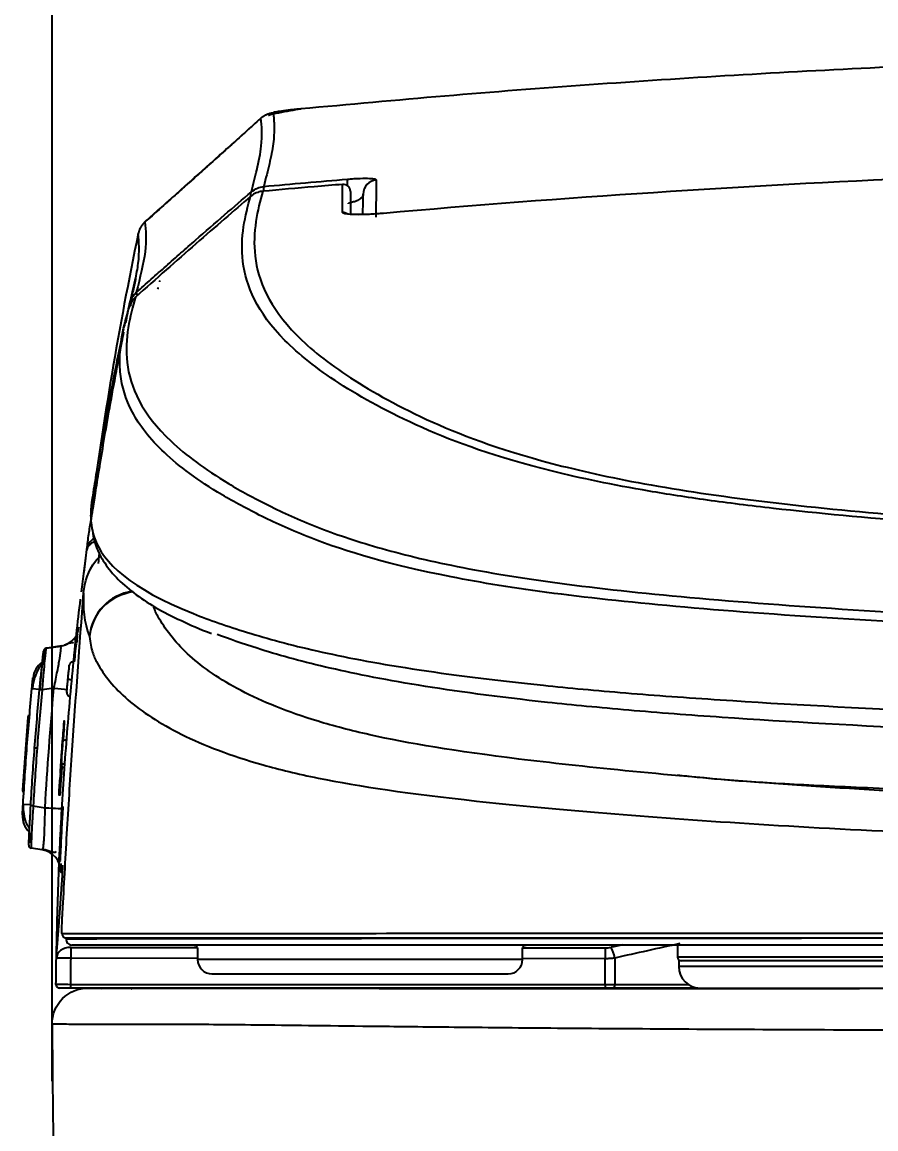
# Model space of a CAD drawing. Header units: millimetres. Extents: x -8699 to 14519, y -2727 to 7848.
# Drawn here: x 2394.3 to 2513.4, y 1164.6 to 1318.9 of the extents above; entities that cross this region are included whole.
import ezdxf

# ---------------------------------------------------------------- set-up
doc = ezdxf.new("R2010")
doc.units = ezdxf.units.MM
doc.layers.add('1', color=7, linetype='Continuous', true_color=0xffffff)
doc.layers.add('4', color=4, linetype='Continuous')
doc.dimstyles.new('ISO-25', dxfattribs={"dimtxt": 2.5, "dimasz": 2.5, "dimexe": 1.25, "dimexo": 0.625, "dimtad": 1, "dimdsep": 46, "dimtxsty": 'Standard', "dimcen": 2.5, "dimadec": 0, "dimazin": 0, "dimtfac": 1, "dimtmove": 0, "dimatfit": 3, "dimfxl": 1, "dimarcsym": 0})

# ---------------------------------------------------------------- blocks, each defined once
blk = doc.blocks.new('*D19')
at = {"color": 3, "lineweight": -2, "transparency": 16777216}
for p, q in [((2398.46, 1171.22), (2398.46, 1476.72)), ((2595.62, 1383.13), (2595.62, 1476.72)), ((2579.37, 1468.59), (2414.71, 1468.59))]:
    blk.add_line(p, q, dxfattribs=at)
at = {"color": 3, "transparency": 16777216}
for points in [[(2414.71, 1471.3), (2414.71, 1465.89), (2398.46, 1468.59)], [(2579.37, 1471.3), (2579.37, 1465.89), (2595.62, 1468.59)]]:
    blk.add_solid(points, dxfattribs=at)
at = {"layer": 'DEFPOINTS', "color": 0, "transparency": 16777216}
for p in [(2398.46, 1468.59), (2595.62, 1379.06), (2398.46, 1167.16)]:
    blk.add_point(p, dxfattribs=at)
at = {"color": 3, "transparency": 16777216, "insert": (2497.04, 1484.84), "char_height": 19.5, "attachment_point": 5}
blk.add_mtext('197', dxfattribs=at)

msp = doc.modelspace()

# ---------------------------------------------------------------- linework, layer by layer
at = {"layer": '1', "color": 7, "linetype": 'Continuous'}
for p, q in [((2397.62, 1231.59), (2399.66, 1231.9)), ((2399.81, 1231.93), (2397.77, 1231.62)), ((2397.09, 1203.47), (2395.55, 1203.7)), ((2399.61, 1202.07), (2399.61, 1202.07)), ((2485.68, 1190.2), (2485.68, 1188.5)), ((2418.75, 1189.7), (2418.75, 1188.18)), ((2464.07, 1188.18), (2464.07, 1189.7)), ((2485.88, 1188), (2485.88, 1187.18)), ((2531.68, 1188), (2485.88, 1188)), ((2420.75, 1186.18), (2462.07, 1186.18)), ((2475.62, 1184.2), (2401, 1184.2)), ((2475.08, 1184.2), (2403.01, 1184.2)), ((2446.09, 1184.1), (2444.09, 1184.1)), ((2509.09, 1184.1), (2446.09, 1184.1)), ((2488.52, 1184.2), (2475.08, 1184.2)), ((2511.09, 1184.1), (2509.09, 1184.1))]:
    msp.add_line(p, q, dxfattribs=at)
at = {"layer": '1', "color": 8, "linetype": 'Continuous'}
for p, q in [((2395.64, 1225.96), (2396.7, 1225.86)), ((2398.72, 1226.02), (2397.05, 1225.77)), ((2395.33, 1221.96), (2395.13, 1221.96)), ((2394.41, 1209.85), (2395.51, 1209.79)), ((2395.82, 1209.59), (2397.48, 1209.34)), ((2401.05, 1189.86), (2418.73, 1189.85)), ((2464.07, 1189.8), (2475.62, 1189.79)), ((2531.88, 1188.5), (2485.68, 1188.5)), ((2418.76, 1188.34), (2401.05, 1188.36)), ((2464.07, 1188.18), (2418.75, 1188.18)), ((2475.61, 1188.29), (2464.07, 1188.3)), ((2531.68, 1187.18), (2485.88, 1187.18)), ((2401, 1184.71), (2475.62, 1184.71)), ((2476.95, 1184.71), (2487.18, 1184.71))]:
    msp.add_line(p, q, dxfattribs=at)
at = {"layer": '1', "color": 7, "linetype": 'Continuous', "extrusion": (0, 0, -1)}
for centre, start, end in [((-2418.25, 1189.7), 90, 180), ((-2464.57, 1189.7), 0, 90)]:
    msp.add_arc(centre, 0.5, start, end, dxfattribs=at)
at = {"layer": '1', "color": 7, "linetype": 'Continuous'}
for centre, radius, start, end in [((2486.18, 1188.5), 0.5, 180, 270), ((2420.75, 1188.18), 2, 180, 270), ((2462.07, 1188.18), 2, 270, 0), ((2488.88, 1187.18), 3, 180, 270)]:
    msp.add_arc(centre, radius, start, end, dxfattribs=at)
for centre, major_axis, ratio, start_param, end_param in [((2439.82, 1295.03), (-0.17, 1.99), 0.077848, 0.080597, 0.970167), ((2443.84, 1294.91), (2, -0.02), 0.996638, 1.669872, 3.142708), ((2427.61, 1293.77), (1.3, -1.52), 0.471672, 3.195835, 3.81506), ((2428.18, 1294.01), (-0.18, 1.99), 0.076153, 0.080343, 0.847334), ((2439.07, 1295.29), (1, 0), 0.997777, 0, 1.661025), ((2399.22, 1234.86), (-0.52, 2.95), 0.999991, 3.1146, 4.004455), ((2399.22, 1234.86), (-0.52, 2.95), 0.999991, 4.063931, 4.426284), ((2399.37, 1234.89), (0.96, 2.84), 1, 4.478546, 4.586201), ((2399.37, 1234.89), (0.96, 2.84), 1, 3.614102, 3.63551), ((2399.37, 1234.89), (0.96, 2.84), 1, 4.25131, 4.396281), ((2397.68, 1231.2), (0.07, -0.394), 0.999991, 3.114468, 4.431644), ((2398.78, 1227.17), (0, -3), 0.999991, 3.751122, 4.615332), ((2400.24, 1215.51), (-0.499, 0.034), 0.14628, 6.279984, 7.73265), ((2400.27, 1215.07), (-0.499, 0.034), 0.23327, 6.279218, 7.601222), ((2397.32, 1208.17), (0, -3), 0.999993, 4.65667, 5.528863), ((2395.61, 1204.09), (0.034, 0.399), 0.999994, 1.608933, 3.077816), ((2396.65, 1200.5), (-0.24, -2.99), 0.999995, 1.614725, 3.074137), ((2400.37, 1191.7), (0, 0.5), 0.999682, 1.487035, 3.141593), ((2401.2, 1191), (0, -0.8), 0.999695, 4.628696, 6.283185), ((2595.62, 836.18), (443.55, 0), 0.827876, 1.83913, 1.842884), ((2399.5, 1184.7), (0, -0.5), 0.999998, 4.701327, 5.282883), ((2399.5, 1184.7), (0, -0.5), 0.999998, 5.909669, 6.283185), ((2410.5, 1189.57), (0, -8.2), 0.838671, 5.426414, 5.450663), ((2415.4, 1189.57), (0, 8.9), 0.838671, 2.218455, 2.249675)]:
    msp.add_ellipse(centre, major_axis=major_axis, ratio=ratio, start_param=start_param, end_param=end_param, dxfattribs=at)
at = {"layer": '1', "color": 8, "linetype": 'Continuous'}
for centre, major_axis, ratio, start_param, end_param in [((2439.07, 1291.35), (-1, 0), 0.996949, 4.141972, 4.802533), ((2411.53, 1279.71), (-1.33, 1.49), 0.080886, 0.046969, 0.628268), ((2411.22, 1279.17), (1.96, -0.4), 0.099202, 3.138629, 3.695385), ((2405.27, 1245.01), (-1.98, 0.27), 0.767498, 5.274484, 6.278077), ((2405.29, 1245.13), (-1.99, 0.2), 0.996329, 5.331711, 6.245419), ((2410.64, 1232.63), (-6.55, -2.47), 0.995853, 4.494634, 5.835911), ((2410.64, 1232.63), (-6.95, -0.8), 0.98098, 4.716908, 6.079061), ((2401.17, 1227.23), (0.498, -0.048), 0.028717, 3.139841, 4.710662), ((2397.11, 1225.76), (0.398, -0.037), 0.002798, 1.719175, 3.14584), ((2398.28, 1226.07), (-2.99, 0.28), 0.00299, 1.719171, 2.445621), ((2400.46, 1218.55), (0.499, -0.039), 0.445327, 1.699953, 3.14515), ((2395.88, 1209.58), (0.399, -0.023), 0.008067, 1.718984, 3.145407), ((2397.04, 1209.39), (-3, 0.17), 0.008327, 1.718969, 3.145421), ((2401.05, 1188.32), (-2, 0.04), 0.770266, 4.726331, 6.283827), ((2401.05, 1188.32), (0, -2), 0.001161, 3.833051, 4.694974), ((2475.62, 1188.25), (0, -2), 0.001161, 3.833051, 4.694974), ((2476.41, 1188.34), (0.45, -1.95), 0.262355, 1.528151, 2.419698), ((2401.05, 1188.32), (2, -0.04), 0.017392, 1.572247, 3.142002), ((2401, 1184.7), (0, 0.5), 0.001144, 1.553381, 3.141593), ((2475.62, 1184.7), (0, 0.5), 0.001144, 1.553381, 3.141593), ((2476.82, 1184.7), (0, 0.5), 0.265044, 3.141593, 4.729842)]:
    msp.add_ellipse(centre, major_axis=major_axis, ratio=ratio, start_param=start_param, end_param=end_param, dxfattribs=at)
at = {"layer": '1', "color": 7, "linetype": 'Continuous'}
for points, degree, knots in [([(2595.62, 1314.52), (2588.77, 1314.49), (2575.09, 1314.45), (2554.62, 1314.06), (2534.21, 1313.46), (2513.86, 1312.6), (2493.59, 1311.52), (2473.38, 1310.19), (2453.24, 1308.64), (2439.84, 1307.41), (2433.15, 1306.8)], 3, [0, 0, 0, 0, 0.126245, 0.252101, 0.377585, 0.502714, 0.627504, 0.751972, 0.876132, 1, 1, 1, 1]), ([(2433.19, 1306.77), (2432.66, 1306.7), (2431.59, 1306.54), (2430.01, 1306.23), (2428.96, 1306), (2428.66, 1305.9), (2428.66, 1305.9)], 3, [0, 0, 0, 0, 0.309422, 0.642013, 0.996365, 1, 1, 1, 1]), ([(2433.15, 1306.8), (2432.9, 1306.78), (2432.41, 1306.73), (2431.46, 1306.63), (2430.39, 1306.5), (2429.67, 1306.38), (2429.36, 1306.31), (2429.32, 1306.29), (2429.31, 1306.27)], 3, [0, 0, 0, 0, 0.126931, 0.251728, 0.500715, 0.751128, 0.876529, 1, 1, 1, 1]), ([(2427.59, 1305.52), (2426.21, 1304.28), (2424.25, 1302.52), (2421.55, 1300.1), (2419.52, 1298.28), (2417.41, 1296.4), (2414.71, 1293.98), (2412.73, 1292.21), (2411.41, 1291.02)], 3, [0, 0, 0, 0, 0.255787, 0.364613, 0.500001, 0.632421, 0.75509, 1, 1, 1, 1]), ([(2427.86, 1295.32), (2427.61, 1295.3), (2427.36, 1295.25), (2426.87, 1295.07), (2426.62, 1294.94), (2426.31, 1294.73), (2426.23, 1294.66), (2426.15, 1294.59)], 3, [0, 0, 0, 0, 0.388516, 0.388516, 0.830637, 0.830637, 1, 1, 1, 1]), ([(2438.98, 1296.28), (2437.66, 1296.17), (2436.34, 1296.06), (2432.63, 1295.75), (2430.24, 1295.54), (2427.86, 1295.32)], 3, [0, 0, 0, 0, 0.355872, 0.355872, 1, 1, 1, 1]), ([(2426.15, 1294.59), (2423.82, 1292.62), (2421.23, 1290.38), (2415.77, 1285.6), (2412.96, 1283.12), (2410.11, 1280.57)], 3, [0, 0, 0, 0, 0.5, 0.5, 1, 1, 1, 1]), ([(2441.84, 1294.93), (2441.84, 1294.88), (2441.83, 1294.78), (2441.74, 1294.57), (2441.56, 1294.34), (2441.23, 1294.12), (2440.88, 1293.94), (2440.43, 1293.79), (2440.01, 1293.7), (2439.82, 1293.66)], 3, [0, 0, 0, 0, 0.125204, 0.250395, 0.500369, 0.635922, 0.750654, 0.887304, 1, 1, 1, 1]), ([(2444.41, 1292.22), (2444.15, 1292.2), (2443.37, 1292.13), (2442.1, 1292.07), (2440.85, 1292.05), (2439.96, 1292.09), (2439.61, 1292.15), (2439.57, 1292.16), (2439.57, 1292.16)], 3, [0, 0, 0, 0, 0.093888, 0.29102, 0.50007, 0.727793, 0.949984, 1, 1, 1, 1]), ([(2411.63, 1291.27), (2411.59, 1291.25), (2411.55, 1291.21), (2411.51, 1291.18), (2411.5, 1291.17)], 3, [0, 0, 0, 0, 0.747435, 1, 1, 1, 1]), ([(2410.11, 1283.17), (2410.09, 1283.07), (2410.03, 1282.78), (2409.9, 1282.12), (2409.69, 1281.21), (2409.51, 1280.49), (2409.41, 1280.08)], 3, [0, 0, 0, 0, 0.17163, 0.398822, 0.681611, 1, 1, 1, 1]), ([(2410.11, 1280.57), (2409.87, 1280.36), (2409.67, 1280.1), (2409.35, 1279.56), (2409.23, 1279.25), (2409.17, 1278.95)], 3, [0, 0, 0, 0, 0.499876, 0.499876, 1, 1, 1, 1]), ([(2403.91, 1249.49), (2403.93, 1249.6), (2403.96, 1249.8), (2404.07, 1250.46), (2404.21, 1251.36), (2404.45, 1252.91), (2404.85, 1255.44), (2405.49, 1259.33), (2406.26, 1263.87), (2407.17, 1268.89), (2407.93, 1272.93), (2408.38, 1275.2), (2408.48, 1275.69)], 3, [0, 0, 0, 0, 0.068887, 0.137277, 0.205875, 0.275392, 0.412412, 0.550148, 0.687315, 0.824815, 0.962146, 1, 1, 1, 1]), ([(2408.42, 1276.14), (2407.71, 1272.81), (2406.4, 1266.13), (2404.96, 1258.32), (2404.23, 1253.59), (2404.06, 1252.48)], 3, [0, 0, 0, 0, 0.451646, 0.872613, 1, 1, 1, 1]), ([(2404.03, 1252.46), (2404.03, 1252.46), (2404.03, 1252.45), (2403.81, 1251.06), (2403.75, 1249.68), (2404.02, 1248.3)], 3, [0, 0, 0, 0, 0.004045, 0.004045, 1, 1, 1, 1]), ([(2403.31, 1245.4), (2403.39, 1246.11), (2403.55, 1247.47), (2403.79, 1248.83), (2403.91, 1249.49)], 3, [0, 0, 0, 0, 0.516093, 1, 1, 1, 1]), ([(2404.13, 1247.59), (2404.2, 1247.08), (2404.5, 1245.8), (2405.53, 1243.72), (2407.28, 1241.46), (2409.72, 1239.31), (2412.71, 1237.31), (2416.36, 1235.46), (2419.03, 1234.26), (2420.66, 1233.68), (2420.69, 1233.67)], 3, [0, 0, 0, 0, 0.100512, 0.252191, 0.412593, 0.568239, 0.718305, 0.861256, 0.997231, 1, 1, 1, 1]), ([(2402.85, 1239.31), (2402.96, 1240.83), (2403.47, 1242.36), (2404.7, 1243.96), (2404.9, 1244.19), (2405.11, 1244.41)], 3, [0, 0, 0, 0, 0.854267, 0.854267, 1, 1, 1, 1]), ([(2403.29, 1245.29), (2403.3, 1245.32), (2403.3, 1245.35), (2403.3, 1245.39), (2403.3, 1245.4), (2403.31, 1245.4)], 3, [0, 0, 0, 0, 0.55422, 0.55422, 1, 1, 1, 1]), ([(2399.05, 1188.36), (2399.13, 1192.01), (2399.3, 1199.4), (2399.88, 1210.58), (2400.7, 1221.98), (2401.58, 1231.29), (2402.23, 1236.79), (2402.43, 1238.44)], 3, [0, 0, 0, 0, 0.21891, 0.442114, 0.669576, 0.901266, 1, 1, 1, 1]), ([(2399.96, 1195.42), (2400.16, 1199.08), (2400.35, 1202.74), (2400.78, 1210.05), (2401.02, 1213.71), (2401.76, 1224.68), (2402.29, 1231.99), (2402.85, 1239.31)], 3, [0, 0, 0, 0, 0.25, 0.25, 0.5, 0.5, 1, 1, 1, 1]), ([(2401.81, 1233.5), (2401.81, 1233.48), (2401.8, 1233.46), (2401.78, 1233.25), (2401.75, 1232.94), (2401.71, 1232.64), (2401.7, 1232.48)], 3, [0, 0, 0, 0, 0.25011, 0.499976, 0.749877, 1, 1, 1, 1]), ([(2401.97, 1233.5), (2401.92, 1233.5), (2401.83, 1233.5), (2401.81, 1233.5), (2401.81, 1233.5)], 3, [0, 0, 0, 0, 0.503731, 1, 1, 1, 1]), ([(2401.9, 1232.31), (2401.92, 1232.5), (2401.96, 1232.88), (2402, 1233.21), (2402, 1233.25), (2402.01, 1233.27)], 3, [0, 0, 0, 0, 0.344731, 0.678, 1, 1, 1, 1]), ([(2595.64, 1218.69), (2582.53, 1218.69), (2569.51, 1218.85), (2551.04, 1219.26), (2545.02, 1219.43), (2533.24, 1219.81), (2527.51, 1220.03), (2511.11, 1220.75), (2501.09, 1221.31), (2487.35, 1222.26), (2482.97, 1222.59), (2474.82, 1223.3), (2471.05, 1223.66), (2460.57, 1224.79), (2454.67, 1225.59), (2444.46, 1227.26), (2440.23, 1228.11), (2432.91, 1229.83), (2429.83, 1230.7), (2425.02, 1232.22), (2423.15, 1232.87), (2421.46, 1233.52)], 3, [0, 0, 0, 0, 0.129321, 0.129321, 0.193981, 0.193981, 0.258642, 0.258642, 0.387963, 0.387963, 0.452623, 0.452623, 0.517284, 0.517284, 0.646605, 0.646605, 0.775926, 0.775926, 0.905247, 0.905247, 1, 1, 1, 1]), ([(2401.44, 1232.28), (2401.38, 1232.32), (2401.23, 1232.37), (2400.83, 1232.25), (2400.39, 1232.11), (2400.15, 1232.01)], 3, [0, 0, 0, 0, 0.260912, 0.639495, 1, 1, 1, 1]), ([(2401.59, 1229.7), (2401.59, 1229.78), (2401.63, 1230.15), (2401.72, 1231.06), (2401.8, 1231.8), (2401.84, 1232.2), (2401.84, 1232.21)], 3, [0, 0, 0, 0, 0.090492, 0.394855, 0.99912, 1, 1, 1, 1]), ([(2396.71, 1225.8), (2396.75, 1226.15), (2396.81, 1226.86), (2396.91, 1227.88), (2397.01, 1228.83), (2397.1, 1229.66), (2397.17, 1230.34), (2397.23, 1230.84), (2397.27, 1231.17), (2397.27, 1231.22), (2397.28, 1231.24)], 3, [0, 0, 0, 0, 0.125685, 0.250708, 0.375275, 0.499799, 0.62445, 0.749211, 0.87431, 1, 1, 1, 1]), ([(2397.62, 1231.59), (2397.61, 1231.57), (2397.59, 1231.52), (2397.55, 1231.17), (2397.49, 1230.63), (2397.39, 1229.69), (2397.24, 1228.08), (2397.12, 1226.57), (2397.05, 1225.77)], 3, [0, 0, 0, 0, 0.126583, 0.252132, 0.37697, 0.501427, 0.735731, 1, 1, 1, 1]), ([(2397.43, 1231.27), (2397.43, 1231.25), (2397.43, 1231.2), (2397.39, 1230.87), (2397.34, 1230.38), (2397.3, 1229.94), (2397.27, 1229.71)], 3, [0, 0, 0, 0, 0.255469, 0.50968, 0.763093, 1, 1, 1, 1]), ([(2397.28, 1231.24), (2397.32, 1231.25), (2397.39, 1231.26), (2397.42, 1231.26), (2397.42, 1231.27)], 3, [0, 0, 0, 0, 0.57317, 1, 1, 1, 1]), ([(2397.24, 1229.53), (2397.17, 1229.48), (2396.94, 1229.26), (2396.45, 1228.64), (2396.07, 1227.7), (2395.82, 1226.69), (2395.73, 1226.19), (2395.69, 1225.95)], 3, [0, 0, 0, 0, 0.070537, 0.252313, 0.62759, 0.815931, 1, 1, 1, 1]), ([(2400.67, 1227.28), (2400.67, 1227.28), (2400.67, 1227.29), (2400.69, 1227.51), (2400.71, 1227.73), (2400.75, 1228.13), (2400.77, 1228.33), (2400.81, 1228.66), (2400.82, 1228.81), (2400.85, 1229.04), (2400.85, 1229.13), (2400.86, 1229.2), (2400.86, 1229.21), (2400.86, 1229.22)], 3, [0, 0, 0, 0, 0.007388, 0.007388, 0.241168, 0.241168, 0.473403, 0.473403, 0.704749, 0.704749, 0.935271, 0.935271, 1, 1, 1, 1]), ([(2401.4, 1229.68), (2401.39, 1229.69), (2401.33, 1229.7), (2401.21, 1229.67), (2401.08, 1229.61), (2400.99, 1229.53), (2400.93, 1229.44), (2400.9, 1229.37), (2400.88, 1229.32), (2400.87, 1229.28), (2400.87, 1229.27), (2400.87, 1229.26), (2400.87, 1229.25), (2400.87, 1229.24), (2400.86, 1229.23), (2400.86, 1229.22)], 3, [0, 0, 0, 0, 0.027392, 0.207427, 0.350439, 0.470549, 0.571528, 0.653308, 0.713613, 0.742402, 0.761748, 0.782898, 0.818329, 0.9061, 1, 1, 1, 1]), ([(2395.64, 1225.96), (2395.65, 1226.05), (2395.67, 1226.25), (2395.7, 1226.63), (2395.74, 1227.04), (2395.78, 1227.4), (2395.79, 1227.44), (2395.79, 1227.46)], 3, [0, 0, 0, 0, 0.125411, 0.250647, 0.500193, 0.74977, 1, 1, 1, 1]), ([(2400.51, 1225.48), (2400.5, 1225.45), (2400.5, 1225.43), (2400.5, 1225.43), (2400.5, 1225.46), (2400.51, 1225.6), (2400.52, 1225.7), (2400.55, 1225.96), (2400.56, 1226.12), (2400.59, 1226.48), (2400.61, 1226.68), (2400.65, 1227.01), (2400.66, 1227.15), (2400.67, 1227.28)], 3, [0, 0, 0, 0, 0.122447, 0.122447, 0.311482, 0.311482, 0.50074, 0.50074, 0.690449, 0.690449, 0.881885, 0.881885, 1, 1, 1, 1]), ([(2394.41, 1209.85), (2394.58, 1212.53), (2394.92, 1217.9), (2395.4, 1223.26), (2395.64, 1225.96)], 3, [0, 0, 0, 0, 0.498298, 1, 1, 1, 1]), ([(2396.02, 1217.67), (2396.13, 1219.02), (2396.34, 1221.74), (2396.59, 1224.44), (2396.71, 1225.8)], 3, [0, 0, 0, 0, 0.499955, 1, 1, 1, 1]), ([(2400.51, 1225.5), (2400.5, 1225.49), (2400.5, 1225.45), (2400.5, 1225.4), (2400.5, 1225.37), (2400.5, 1225.32), (2400.52, 1225.24), (2400.56, 1225.13), (2400.65, 1225.01), (2400.79, 1224.92), (2400.9, 1224.89), (2400.95, 1224.89)], 3, [0, 0, 0, 0, 0.310614, 0.339013, 0.362028, 0.401863, 0.471027, 0.569878, 0.70917, 0.856218, 1, 1, 1, 1]), ([(2394.38, 1211.85), (2394.48, 1213.54), (2394.6, 1215.22), (2394.85, 1218.59), (2394.99, 1220.27), (2395.13, 1221.96)], 3, [0, 0, 0, 0, 0.499971, 0.499971, 1, 1, 1, 1]), ([(2395.13, 1221.96), (2395.13, 1221.98), (2395.14, 1222), (2395.14, 1222.04), (2395.14, 1222.06), (2395.14, 1222.1), (2395.15, 1222.12), (2395.15, 1222.14), (2395.15, 1222.15), (2395.15, 1222.16), (2395.15, 1222.16), (2395.15, 1222.16)], 3, [0, 0, 0, 0, 0.215979, 0.215979, 0.431977, 0.431977, 0.647662, 0.647662, 0.862606, 0.862606, 1, 1, 1, 1]), ([(2395.15, 1222.16), (2395.15, 1222.16), (2395.15, 1222.16), (2395.15, 1222.16), (2395.15, 1222.16), (2395.15, 1222.16), (2395.15, 1222.16), (2395.15, 1222.16)], 3, [0, 0, 0, 0, 0.500038, 0.500038, 0.851843, 0.851843, 1, 1, 1, 1]), ([(2395.17, 1222.16), (2395.17, 1222.16), (2395.17, 1222.16), (2395.18, 1222.16), (2395.18, 1222.16), (2395.18, 1222.16), (2395.18, 1222.16), (2395.18, 1222.16)], 3, [0, 0, 0, 0, 0.500035, 0.500035, 0.85184, 0.85184, 1, 1, 1, 1]), ([(2395.19, 1222.16), (2395.19, 1222.17), (2395.2, 1222.18), (2395.2, 1222.25), (2395.2, 1222.26), (2395.21, 1222.28)], 3, [0, 0, 0, 0, 0.109193, 0.109193, 1, 1, 1, 1]), ([(2399.61, 1214.27), (2399.67, 1215.16), (2399.74, 1216.15), (2399.9, 1218.44), (2400, 1219.69), (2400.14, 1221.3), (2400.17, 1221.64), (2400.14, 1221.21), (2400.08, 1220.45), (2399.91, 1218.26), (2399.81, 1216.83), (2399.62, 1214.16), (2399.54, 1212.9), (2399.44, 1211.31), (2399.41, 1210.95), (2399.43, 1211.38), (2399.47, 1212.13), (2399.54, 1213.24)], 3, [0, 0, 0, 0, 0.092383, 0.092383, 0.222042, 0.222042, 0.351702, 0.351702, 0.481361, 0.481361, 0.611021, 0.611021, 0.740681, 0.740681, 0.87034, 0.87034, 1, 1, 1, 1]), ([(2399.74, 1215.54), (2399.77, 1215.98), (2399.8, 1216.44), (2399.87, 1217.32), (2399.9, 1217.76), (2399.94, 1218.32), (2399.95, 1218.46), (2399.96, 1218.59)], 3, [0, 0, 0, 0, 0.429317, 0.429317, 0.85592, 0.85592, 1, 1, 1, 1]), ([(2395.48, 1209.61), (2395.56, 1210.96), (2395.72, 1213.64), (2395.92, 1216.33), (2396.02, 1217.67)], 3, [0, 0, 0, 0, 0.501544, 1, 1, 1, 1]), ([(2399.79, 1215.68), (2399.78, 1215.62), (2399.78, 1215.56), (2399.69, 1214.28), (2399.61, 1213.16), (2399.51, 1211.54), (2399.48, 1211.11), (2399.47, 1211.11), (2399.49, 1211.57), (2399.59, 1213.18), (2399.66, 1214.33), (2399.74, 1215.54)], 3, [0, 0, 0, 0, 0.012263, 0.012263, 0.259197, 0.259197, 0.506132, 0.506132, 0.753066, 0.753066, 1, 1, 1, 1]), ([(2399.83, 1215.25), (2399.75, 1214.17), (2399.68, 1213.16), (2399.58, 1211.62), (2399.55, 1211.16), (2399.53, 1211.05), (2399.55, 1211.44), (2399.63, 1212.88), (2399.7, 1213.94), (2399.78, 1215.1)], 3, [0, 0, 0, 0, 0.236002, 0.236002, 0.490668, 0.490668, 0.745334, 0.745334, 1, 1, 1, 1]), ([(2485.7, 1213.94), (2487.34, 1213.72), (2489.35, 1213.51), (2494.28, 1213.1), (2497.26, 1212.9), (2504.08, 1212.52), (2507.94, 1212.33), (2514.32, 1212.05), (2516.54, 1211.96), (2520.04, 1211.81), (2521.23, 1211.76), (2523.05, 1211.68), (2523.66, 1211.65), (2524.9, 1211.6), (2525.52, 1211.57), (2526.78, 1211.52), (2527.42, 1211.49), (2528.39, 1211.44), (2528.72, 1211.43), (2529.39, 1211.4), (2529.73, 1211.38), (2531.45, 1211.31), (2532.91, 1211.24), (2536, 1211.11), (2537.63, 1211.05), (2541.05, 1210.91), (2542.85, 1210.84), (2546.91, 1210.69), (2549.19, 1210.61), (2551.54, 1210.54)], 3, [0, 0, 0, 0, 0.178863, 0.178863, 0.370095, 0.370095, 0.561326, 0.561326, 0.656941, 0.656941, 0.704749, 0.704749, 0.728653, 0.728653, 0.752557, 0.752557, 0.776461, 0.776461, 0.788413, 0.788413, 0.800364, 0.800364, 0.848172, 0.848172, 0.89598, 0.89598, 0.943788, 0.943788, 1, 1, 1, 1]), ([(2394.37, 1211.65), (2394.37, 1211.65), (2394.37, 1211.66), (2394.37, 1211.67), (2394.37, 1211.68), (2394.37, 1211.71), (2394.37, 1211.73), (2394.37, 1211.77), (2394.37, 1211.79), (2394.38, 1211.82), (2394.38, 1211.84), (2394.38, 1211.85)], 3, [0, 0, 0, 0, 0.214362, 0.214362, 0.428713, 0.428713, 0.643227, 0.643227, 0.85814, 0.85814, 1, 1, 1, 1]), ([(2394.33, 1208.34), (2394.33, 1208.35), (2394.33, 1208.36), (2394.33, 1208.48), (2394.34, 1208.76), (2394.37, 1209.26), (2394.4, 1209.65), (2394.41, 1209.85)], 3, [0, 0, 0, 0, 0.125392, 0.250602, 0.500113, 0.749731, 1, 1, 1, 1]), ([(2394.46, 1209.85), (2394.43, 1209.51), (2394.43, 1208.74), (2394.62, 1207.69), (2394.97, 1206.92), (2395.2, 1206.57), (2395.29, 1206.46)], 3, [0, 0, 0, 0, 0.284847, 0.645505, 0.876119, 1, 1, 1, 1]), ([(2395.21, 1204.13), (2395.21, 1204.15), (2395.21, 1204.21), (2395.22, 1204.61), (2395.27, 1205.61), (2395.34, 1207.15), (2395.42, 1208.53), (2395.46, 1209.25), (2395.48, 1209.61)], 3, [0, 0, 0, 0, 0.086531, 0.218183, 0.477653, 0.737377, 0.869336, 1, 1, 1, 1]), ([(2395.82, 1209.59), (2395.82, 1209.56), (2395.76, 1208.75), (2395.67, 1207.19), (2395.58, 1205.31), (2395.53, 1203.97), (2395.54, 1203.79), (2395.55, 1203.7)], 3, [0, 0, 0, 0, 0.010783, 0.262743, 0.505611, 0.743214, 1, 1, 1, 1]), ([(2399.81, 1209.67), (2399.8, 1209.52), (2399.78, 1209.22), (2399.74, 1208.49), (2399.68, 1207.45), (2399.61, 1206.11), (2399.54, 1204.77), (2399.49, 1203.58), (2399.44, 1202.64), (2399.42, 1202.13), (2399.41, 1201.91), (2399.41, 1201.89), (2399.41, 1201.88)], 3, [0, 0, 0, 0, 0.06338, 0.127001, 0.251257, 0.375101, 0.500144, 0.62517, 0.748939, 0.873079, 0.936621, 1, 1, 1, 1]), ([(2399.61, 1202.07), (2399.61, 1202.1), (2399.62, 1202.14), (2399.63, 1202.5), (2399.66, 1203.08), (2399.7, 1203.87), (2399.74, 1204.8), (2399.8, 1205.99), (2399.88, 1207.35), (2399.95, 1208.65), (2399.99, 1209.25), (2400.01, 1209.51)], 3, [0, 0, 0, 0, 0.095031, 0.192572, 0.292633, 0.395222, 0.500346, 0.594215, 0.749911, 0.890187, 1, 1, 1, 1]), ([(2395.4, 1204.47), (2395.4, 1204.48), (2395.4, 1204.55), (2395.42, 1204.9), (2395.45, 1205.43), (2395.47, 1205.86)], 3, [0, 0, 0, 0, 0.1663, 0.464226, 1, 1, 1, 1]), ([(2397.09, 1203.47), (2397.12, 1203.49), (2397.15, 1203.51), (2397.17, 1203.58), (2397.18, 1203.59)], 3, [0, 0, 0, 0, 0.962786, 1, 1, 1, 1]), ([(2397.17, 1203.57), (2397.27, 1203.55), (2397.48, 1203.51), (2397.9, 1203.4), (2398.38, 1203.23), (2398.8, 1203.11), (2399, 1203.16), (2399.08, 1203.22)], 3, [0, 0, 0, 0, 0.095463, 0.195352, 0.419466, 0.697557, 1, 1, 1, 1]), ([(2399.61, 1202.07), (2399.59, 1202.07), (2399.54, 1202.06), (2399.47, 1202.02), (2399.42, 1201.95), (2399.41, 1201.91), (2399.41, 1201.88)], 3, [0, 0, 0, 0, 0.244425, 0.499971, 0.755533, 1, 1, 1, 1]), ([(2399.41, 1201.88), (2399.43, 1201.88), (2399.45, 1201.88), (2399.56, 1201.88), (2399.61, 1201.88)], 3, [0, 0, 0, 0, 0.494779, 1, 1, 1, 1]), ([(2399.61, 1201.88), (2399.61, 1201.9), (2399.62, 1201.92), (2399.62, 1201.97), (2399.62, 1201.98)], 3, [0, 0, 0, 0, 0.929087, 1, 1, 1, 1]), ([(2399.81, 1200.37), (2399.81, 1200.39), (2399.82, 1200.41), (2399.82, 1200.51), (2399.82, 1200.55)], 3, [0, 0, 0, 0, 0.640583, 1, 1, 1, 1]), ([(2399.87, 1191.75), (2399.87, 1191.75), (2399.86, 1191.75), (2399.84, 1191.77), (2399.83, 1191.85), (2399.82, 1192.06), (2399.82, 1192.62), (2399.86, 1193.64), (2399.91, 1194.63), (2399.94, 1195.2), (2399.96, 1195.42)], 3, [0, 0, 0, 0, 0.039834, 0.095031, 0.165446, 0.251113, 0.500048, 0.748985, 0.906231, 1, 1, 1, 1]), ([(2400.37, 1191.2), (2400.5, 1191.2), (2400.75, 1191.2), (2401.35, 1191.2), (2402.01, 1191.2), (2402.69, 1191.2), (2403.33, 1191.2), (2404.67, 1191.2), (2406.31, 1191.2), (2407.95, 1191.2), (2408.56, 1191.2), (2409.44, 1191.2), (2410.91, 1191.2), (2413.29, 1191.2), (2416.59, 1191.2), (2420.51, 1191.2), (2424.17, 1191.2), (2427.19, 1191.2), (2430.56, 1191.2), (2434.91, 1191.2), (2439.71, 1191.2), (2443.77, 1191.2), (2447.3, 1191.2), (2451.32, 1191.2), (2456.81, 1191.2), (2462.8, 1191.2), (2468.76, 1191.2), (2474.33, 1191.2), (2479.87, 1191.2), (2485.39, 1191.2), (2488.8, 1191.2), (2491.38, 1191.2), (2493.19, 1191.2), (2494.83, 1191.2), (2496.91, 1191.2), (2507.93, 1191.2), (2521.65, 1191.2), (2537.02, 1191.2), (2542.9, 1191.2), (2547.71, 1191.2), (2551.6, 1191.2), (2556.79, 1191.2), (2564.25, 1191.2), (2574.26, 1191.2), (2584.9, 1191.2), (2592.05, 1191.2), (2595.65, 1191.2)], 3, [0, 0, 0, 0, 0.029213, 0.056127, 0.089524, 0.108719, 0.123285, 0.1502, 0.218253, 0.230669, 0.239377, 0.249751, 0.275497, 0.307909, 0.349367, 0.397946, 0.434945, 0.453754, 0.476323, 0.516443, 0.548737, 0.567517, 0.586101, 0.605127, 0.627029, 0.661391, 0.679031, 0.693875, 0.720566, 0.733984, 0.745639, 0.75151, 0.756806, 0.761525, 0.765665, 0.774584, 0.85452, 0.87079, 0.884577, 0.895784, 0.904057, 0.911142, 0.931013, 0.953944, 0.976893, 1, 1, 1, 1]), ([(2595.65, 1190.2), (2588.4, 1190.2), (2580.97, 1190.2), (2573.8, 1190.2), (2566.58, 1190.2), (2552.65, 1190.2), (2538.99, 1190.2), (2525.88, 1190.2), (2513.66, 1190.2), (2501.73, 1190.2), (2491.13, 1190.2), (2480.53, 1190.2), (2471.67, 1190.2), (2463.2, 1190.2), (2455.93, 1190.2), (2449.18, 1190.2), (2443.4, 1190.2), (2438.2, 1190.2), (2433.61, 1190.2), (2429.47, 1190.2), (2425.8, 1190.2), (2422.5, 1190.2), (2419.42, 1190.2), (2413.79, 1190.2), (2409.91, 1190.2), (2406.26, 1190.2), (2404.08, 1190.2), (2401.9, 1190.2), (2401.2, 1190.2)], 2, [0, 0, 0, 0.03125, 0.03125, 0.0625, 0.0625, 0.125, 0.125, 0.1875, 0.1875, 0.25, 0.25, 0.3125, 0.3125, 0.375, 0.375, 0.4375, 0.4375, 0.5, 0.5, 0.5625, 0.5625, 0.625, 0.625, 0.75, 0.75, 0.875, 0.875, 1, 1, 1]), ([(2399, 1184.71), (2399.01, 1185.37), (2399.01, 1186.04), (2399.03, 1187.26), (2399.04, 1187.81), (2399.05, 1188.36)], 3, [0, 0, 0, 0, 0.546995, 0.546995, 1, 1, 1, 1]), ([(2399.04, 1184.71), (2399.03, 1184.66), (2399.03, 1184.57), (2399.08, 1184.43), (2399.18, 1184.31), (2399.27, 1184.26), (2399.32, 1184.24)], 3, [0, 0, 0, 0, 0.241566, 0.494695, 0.750848, 1, 1, 1, 1]), ([(2405.31, 1184.2), (2405.31, 1184.2), (2405.31, 1184.2), (2405.3, 1184.2), (2405.3, 1184.2), (2405.29, 1184.2), (2405.27, 1184.2), (2405.26, 1184.2), (2405.26, 1184.2), (2405.25, 1184.2)], 3, [0, 0, 0, 0, 0.03969, 0.03969, 0.19845, 0.19845, 0.833491, 0.833491, 1, 1, 1, 1]), ([(2407.17, 1184.2), (2407.11, 1184.2), (2407.04, 1184.2), (2406.86, 1184.2), (2406.76, 1184.2), (2406.55, 1184.2), (2406.44, 1184.2), (2406.22, 1184.2), (2406.1, 1184.2), (2405.89, 1184.2), (2405.79, 1184.2), (2405.61, 1184.2), (2405.53, 1184.2), (2405.41, 1184.2), (2405.36, 1184.2), (2405.32, 1184.2), (2405.31, 1184.2), (2405.31, 1184.2)], 3, [0, 0, 0, 0, 0.130326, 0.130326, 0.260666, 0.260666, 0.390799, 0.390799, 0.520489, 0.520489, 0.649766, 0.649766, 0.778838, 0.778838, 0.908004, 0.908004, 1, 1, 1, 1])]:
    msp.add_open_spline(points, degree=degree, knots=knots, dxfattribs=at)
for points, weights in [([(2427.59, 1305.52), (2428.33, 1306.18), (2429.31, 1306.27)], [0.999998628203, 0.95000210686, 1]), ([(2411.41, 1291.02), (2410.67, 1290.36), (2410.47, 1289.4)], [1, 0.949830621918, 0.999990335646])]:
    msp.add_rational_spline(points, weights, degree=2, dxfattribs=at)
at = {"layer": '1', "color": 8, "linetype": 'Continuous'}
for points, knots in [([(2429.31, 1306.27), (2429.34, 1305.97), (2429.39, 1305.37), (2429.44, 1304.33), (2429.42, 1303.2), (2429.28, 1301.55), (2428.9, 1299.69), (2428.39, 1297.64), (2428.12, 1296.54), (2427.98, 1295.99)], [0, 0, 0, 0, 0.125001, 0.249997, 0.374992, 0.49999, 0.749992, 0.874995, 1, 1, 1, 1]), ([(2426.27, 1295.26), (2426.53, 1296.32), (2427.13, 1298.61), (2427.85, 1302.29), (2427.69, 1304.45), (2427.59, 1305.52)], [0, 0, 0, 0, 0.237223, 0.540651, 1, 1, 1, 1]), ([(2439.64, 1297.01), (2439.79, 1297.02), (2440.11, 1297.05), (2440.72, 1297.09), (2441.73, 1297.13), (2442.82, 1297.13), (2443.41, 1297.06), (2443.64, 1296.97), (2443.66, 1296.92), (2443.67, 1296.89)], [0, 0, 0, 0, 0.060596, 0.123917, 0.248819, 0.499605, 0.748837, 0.871885, 1, 1, 1, 1]), ([(2443.67, 1296.89), (2443.66, 1296.08), (2443.64, 1294.45), (2443.62, 1292.64), (2443.61, 1291.73)], [0, 0, 0, 0, 0.497923, 1, 1, 1, 1]), ([(2410.2, 1281.2), (2410.89, 1281.82), (2412.28, 1283.05), (2414.36, 1284.89), (2416.42, 1286.71), (2419.16, 1289.11), (2422.5, 1292.02), (2425.03, 1294.19), (2426.27, 1295.26)], [0, 0, 0, 0, 0.12546, 0.250371, 0.376601, 0.501619, 0.75539, 1, 1, 1, 1]), ([(2426.27, 1295.26), (2426.54, 1295.45), (2427.05, 1295.83), (2427.68, 1295.94), (2427.98, 1295.99)], [0, 0, 0, 0, 0.519015, 1, 1, 1, 1]), ([(2427.86, 1295.32), (2427.09, 1292.72), (2426.38, 1289.66), (2427.17, 1282.88), (2428.72, 1279.18), (2434.47, 1273.34), (2436.96, 1271.33), (2443.22, 1267.27), (2446.93, 1265.2), (2456.17, 1261.04), (2461.77, 1258.97), (2473.48, 1256.02), (2477.91, 1255.07), (2488.03, 1253.32), (2493.73, 1252.5), (2500.22, 1251.76)], [0, 0, 0, 0, 0.25, 0.25, 0.5, 0.5, 0.625, 0.625, 0.75, 0.75, 0.875, 0.875, 0.9375, 0.9375, 1, 1, 1, 1]), ([(2438.98, 1292.34), (2438.98, 1292.39), (2438.98, 1292.45), (2438.98, 1292.71), (2438.98, 1292.91), (2438.98, 1293.92), (2438.98, 1294.7), (2438.98, 1295.72), (2438.98, 1296.01), (2438.98, 1296.28)], [0, 0, 0, 0, 0.03674, 0.03674, 0.183698, 0.183698, 0.771537, 0.771537, 1, 1, 1, 1]), ([(2499.08, 1251.09), (2497.47, 1251.27), (2495.87, 1251.46), (2492.8, 1251.85), (2491.31, 1252.04), (2486.98, 1252.65), (2484.28, 1253.06), (2476.64, 1254.37), (2472.18, 1255.3), (2460.37, 1258.23), (2454.71, 1260.29), (2445.4, 1264.44), (2441.67, 1266.51), (2435.35, 1270.57), (2432.85, 1272.58), (2427.05, 1278.42), (2425.48, 1282.13), (2424.67, 1288.92), (2425.38, 1291.98), (2426.15, 1294.59)], [0, 0, 0, 0, 0.015625, 0.015625, 0.03125, 0.03125, 0.0625, 0.0625, 0.125, 0.125, 0.25, 0.25, 0.375, 0.375, 0.5, 0.5, 0.75, 0.75, 1, 1, 1, 1]), ([(2444.67, 1292.24), (2443.77, 1292.16), (2442.9, 1292.1), (2441.42, 1292.05), (2440.81, 1292.05), (2439.39, 1292.1), (2438.98, 1292.2), (2438.98, 1292.34)], [0, 0, 0, 0, 0.25, 0.25, 0.5, 0.5, 1, 1, 1, 1]), ([(2411.41, 1291.02), (2411.51, 1289.89), (2411.61, 1288.51), (2411.22, 1285.23), (2410.72, 1283.32), (2410.2, 1281.2)], [0, 0, 0, 0, 0.5, 0.5, 1, 1, 1, 1]), ([(2410.05, 1282.9), (2410.23, 1283.74), (2410.38, 1284.53), (2410.68, 1286.9), (2410.58, 1288.27), (2410.47, 1289.4)], [0, 0, 0, 0, 0.309016, 0.309016, 1, 1, 1, 1]), ([(2410.11, 1280.57), (2409.31, 1277.94), (2408.53, 1274.83), (2409.32, 1268.01), (2410.96, 1264.31), (2417.09, 1258.52), (2419.73, 1256.55), (2424.76, 1253.54), (2426.61, 1252.54), (2430.67, 1250.51), (2432.88, 1249.5), (2437.88, 1247.54), (2440.67, 1246.58), (2447.11, 1244.73), (2450.77, 1243.83), (2459.16, 1242.16), (2463.88, 1241.37), (2474.63, 1239.94), (2480.73, 1239.28), (2487.43, 1238.68)], [0, 0, 0, 0, 0.25, 0.25, 0.5, 0.5, 0.625, 0.625, 0.6875, 0.6875, 0.75, 0.75, 0.8125, 0.8125, 0.875, 0.875, 0.9375, 0.9375, 1, 1, 1, 1]), ([(2486.69, 1237.31), (2479.94, 1237.9), (2473.89, 1238.54), (2463.05, 1239.95), (2458.29, 1240.72), (2445.75, 1243.18), (2439.57, 1245.02), (2432, 1247.96), (2429.77, 1248.97), (2425.7, 1250.99), (2423.84, 1251.99), (2418.81, 1254.98), (2416.17, 1256.94), (2412.07, 1260.79), (2410.62, 1262.68), (2408.69, 1266.34), (2408.18, 1268.11), (2407.94, 1270.24), (2407.91, 1270.67), (2407.89, 1271.08)], [0, 0, 0, 0, 0.079976, 0.079976, 0.159952, 0.159952, 0.319903, 0.319903, 0.399879, 0.399879, 0.479855, 0.479855, 0.639806, 0.639806, 0.799758, 0.799758, 0.959709, 0.959709, 1, 1, 1, 1]), ([(2595.64, 1246.32), (2586.33, 1246.32), (2577.04, 1246.46), (2559.25, 1246.95), (2550.71, 1247.29), (2534.23, 1248.14), (2526.49, 1248.64), (2512.05, 1249.76), (2505.31, 1250.39), (2499.08, 1251.09)], [0, 0, 0, 0, 0.25, 0.25, 0.5, 0.5, 0.75, 0.75, 1, 1, 1, 1]), ([(2500.22, 1251.76), (2506.38, 1251.05), (2513.03, 1250.43), (2527.3, 1249.3), (2534.94, 1248.81), (2551.23, 1247.95), (2559.67, 1247.61), (2577.25, 1247.12), (2586.43, 1246.97), (2595.64, 1246.97)], [0, 0, 0, 0, 0.25, 0.25, 0.5, 0.5, 0.75, 0.75, 1, 1, 1, 1]), ([(2404.02, 1248.3), (2404.09, 1247.89), (2404.2, 1247.48), (2405.57, 1243.48), (2409.39, 1239.93), (2420.38, 1235.53), (2422.88, 1234.66), (2428.52, 1232.92), (2431.67, 1232.06), (2439.13, 1230.37), (2443.47, 1229.54), (2453.87, 1227.92), (2459.88, 1227.15), (2470.52, 1226.06), (2474.35, 1225.7), (2482.61, 1225.02), (2487.03, 1224.7), (2500.87, 1223.78), (2510.95, 1223.25), (2527.42, 1222.55), (2533.19, 1222.34), (2544.99, 1221.97), (2551.01, 1221.81), (2569.5, 1221.42), (2582.53, 1221.27), (2595.64, 1221.27)], [0, 0, 0, 0, 0.037, 0.037, 0.358, 0.358, 0.43825, 0.43825, 0.5185, 0.5185, 0.59875, 0.59875, 0.679, 0.679, 0.719125, 0.719125, 0.75925, 0.75925, 0.8395, 0.8395, 0.879625, 0.879625, 0.91975, 0.91975, 1, 1, 1, 1]), ([(2487.43, 1238.68), (2494.42, 1238.05), (2502.05, 1237.47), (2518.3, 1236.46), (2526.96, 1236.01), (2545.48, 1235.25), (2555.07, 1234.96), (2574.97, 1234.57), (2585.37, 1234.46), (2595.64, 1234.46)], [0, 0, 0, 0, 0.25, 0.25, 0.5, 0.5, 0.75, 0.75, 1, 1, 1, 1]), ([(2595.65, 1209.57), (2586.31, 1209.57), (2577.16, 1209.64), (2559.22, 1209.94), (2550.35, 1210.17), (2533.59, 1210.75), (2525.63, 1211.1), (2510.46, 1211.93), (2503.24, 1212.41), (2490, 1213.42), (2483.94, 1213.96), (2472.88, 1215.05), (2467.92, 1215.6), (2454.78, 1217.22), (2448.17, 1218.31), (2440.08, 1220.12), (2437.7, 1220.75), (2433.39, 1222.06), (2431.46, 1222.74), (2426.12, 1224.88), (2423.22, 1226.43), (2418.48, 1229.66), (2416.64, 1231.34), (2414.52, 1233.94), (2413.93, 1234.81), (2413.15, 1236.16), (2412.9, 1236.61), (2412.67, 1237.23), (2412.65, 1237.27), (2412.64, 1237.31)], [0, 0, 0, 0, 0.064374, 0.064374, 0.128748, 0.128748, 0.193122, 0.193122, 0.257496, 0.257496, 0.321869, 0.321869, 0.386243, 0.386243, 0.514991, 0.514991, 0.579365, 0.579365, 0.643739, 0.643739, 0.772487, 0.772487, 0.901234, 0.901234, 0.965608, 0.965608, 0.997795, 0.997795, 1, 1, 1, 1]), ([(2595.64, 1233.16), (2585.3, 1233.17), (2574.83, 1233.27), (2554.79, 1233.66), (2545.14, 1233.94), (2526.48, 1234.68), (2517.77, 1235.12), (2501.41, 1236.13), (2493.72, 1236.69), (2486.69, 1237.31)], [0, 0, 0, 0, 0.25, 0.25, 0.5, 0.5, 0.75, 0.75, 1, 1, 1, 1]), ([(2398.72, 1226.02), (2398.81, 1226.44), (2398.97, 1227.25), (2399.19, 1228.38), (2399.38, 1229.36), (2399.58, 1230.51), (2399.74, 1231.65), (2399.69, 1231.81), (2399.66, 1231.9)], [0, 0, 0, 0, 0.139321, 0.269153, 0.389837, 0.5018, 0.749521, 1, 1, 1, 1]), ([(2403.68, 1233.23), (2403.78, 1232.34), (2403.92, 1231.6), (2404.27, 1230.44), (2404.49, 1230), (2405.22, 1228.67), (2405.81, 1227.8), (2407.94, 1225.23), (2409.85, 1223.55), (2414.84, 1220.33), (2417.92, 1218.78), (2423.56, 1216.65), (2425.6, 1215.97), (2430.16, 1214.68), (2432.69, 1214.06), (2441.28, 1212.32), (2448.32, 1211.29), (2460.01, 1210.03), (2462.49, 1209.78), (2467.8, 1209.27), (2470.62, 1209.02), (2479.48, 1208.26), (2485.96, 1207.77), (2500.06, 1206.85), (2507.74, 1206.41), (2523.82, 1205.66), (2532.28, 1205.34), (2545.65, 1204.94), (2550.26, 1204.83), (2559.6, 1204.63), (2564.32, 1204.56), (2577.75, 1204.38), (2586.59, 1204.32), (2595.65, 1204.33)], [0, 0, 0, 0, 0.031437, 0.031437, 0.062874, 0.062874, 0.125748, 0.125748, 0.251496, 0.251496, 0.377244, 0.377244, 0.440118, 0.440118, 0.502992, 0.502992, 0.62874, 0.62874, 0.660177, 0.660177, 0.691614, 0.691614, 0.754488, 0.754488, 0.817362, 0.817362, 0.880237, 0.880237, 0.911674, 0.911674, 0.943111, 0.943111, 1, 1, 1, 1]), ([(2397.25, 1230.95), (2397.25, 1230.93), (2397.24, 1230.89), (2397.19, 1230.47), (2397.08, 1229.51), (2396.93, 1228.05), (2396.8, 1226.74), (2396.74, 1226.05), (2396.71, 1225.71)], [0, 0, 0, 0, 0.125055, 0.251401, 0.500187, 0.74876, 0.874888, 1, 1, 1, 1]), ([(2397.4, 1230.95), (2397.39, 1230.95), (2397.37, 1230.95), (2397.29, 1230.95), (2397.25, 1230.95)], [0, 0, 0, 0, 0.506158, 1, 1, 1, 1]), ([(2397.28, 1229.77), (2397.31, 1230.09), (2397.36, 1230.53), (2397.39, 1230.89), (2397.4, 1230.93), (2397.4, 1230.95)], [0, 0, 0, 0, 0.421856, 0.712477, 1, 1, 1, 1]), ([(2396.36, 1217.67), (2396.26, 1217.67), (2396.07, 1217.67), (2396.03, 1217.67), (2396.02, 1217.67)], [0, 0, 0, 0, 0.570512, 1, 1, 1, 1]), ([(2397.18, 1203.59), (2397.2, 1203.66), (2397.24, 1203.89), (2397.31, 1204.42), (2397.37, 1205.36), (2397.44, 1206.95), (2397.47, 1208.5), (2397.48, 1209.31), (2397.48, 1209.34)], [0, 0, 0, 0, 0.141918, 0.284456, 0.421974, 0.697747, 0.987505, 1, 1, 1, 1]), ([(2399.68, 1201.59), (2399.67, 1201.39), (2399.66, 1200.96), (2399.65, 1200.49), (2399.65, 1200.42), (2399.65, 1200.39)], [0, 0, 0, 0, 0.252695, 0.627528, 1, 1, 1, 1]), ([(2595.65, 1191.83), (2585.75, 1191.83), (2576.06, 1191.83), (2557.05, 1191.83), (2547.64, 1191.83), (2529.78, 1191.82), (2521.29, 1191.82), (2505.07, 1191.82), (2497.35, 1191.81), (2483.22, 1191.81), (2476.73, 1191.8), (2464.93, 1191.8), (2459.58, 1191.79), (2445.36, 1191.78), (2438.2, 1191.78), (2426.51, 1191.77), (2422, 1191.77), (2414.29, 1191.76), (2411.15, 1191.76), (2406.1, 1191.75), (2404.18, 1191.75), (2401.35, 1191.75), (2400.36, 1191.75), (2399.87, 1191.75)], [0, 0, 0, 0, 0.0625, 0.0625, 0.125, 0.125, 0.1875, 0.1875, 0.25, 0.25, 0.3125, 0.3125, 0.375, 0.375, 0.5, 0.5, 0.625, 0.625, 0.75, 0.75, 0.875, 0.875, 1, 1, 1, 1]), ([(2400.41, 1191.07), (2400.56, 1191.07), (2400.85, 1191.07), (2401.53, 1191.08), (2402.33, 1191.08), (2403.27, 1191.08), (2404.37, 1191.08), (2405.61, 1191.09), (2407, 1191.09), (2408.53, 1191.09), (2410.19, 1191.09), (2411.99, 1191.09), (2413.9, 1191.09), (2415.93, 1191.1), (2418.06, 1191.1), (2420.29, 1191.1), (2422.62, 1191.1), (2425.03, 1191.1), (2427.54, 1191.11), (2432.27, 1191.11), (2440.62, 1191.13), (2456.23, 1191.15), (2475.09, 1191.16), (2493.34, 1191.17), (2506.76, 1191.18), (2520.05, 1191.18), (2532.94, 1191.19), (2545.17, 1191.19), (2556.56, 1191.2), (2566.93, 1191.2), (2573.54, 1191.2), (2576.63, 1191.2)], [0, 0, 0, 0, 0.033749, 0.066795, 0.099138, 0.130773, 0.161703, 0.191928, 0.221446, 0.250258, 0.278365, 0.305768, 0.332466, 0.358458, 0.383745, 0.408324, 0.432199, 0.455368, 0.47783, 0.499584, 0.573755, 0.657014, 0.749285, 0.790939, 0.829641, 0.865398, 0.898215, 0.928081, 0.955005, 0.978979, 1, 1, 1, 1]), ([(2401.05, 1188.36), (2401.04, 1187.81), (2401.03, 1187.26), (2401.01, 1186.04), (2401, 1185.38), (2401, 1184.71)], [0, 0, 0, 0, 0.451683, 0.451683, 1, 1, 1, 1]), ([(2476.94, 1188.38), (2476.72, 1188.35), (2476.29, 1188.3), (2475.84, 1188.29), (2475.61, 1188.29)], [0, 0, 0, 0, 0.503347, 1, 1, 1, 1]), ([(2475.62, 1184.71), (2475.62, 1185.38), (2475.62, 1186.04), (2475.62, 1187.23), (2475.61, 1187.76), (2475.61, 1188.29)], [0, 0, 0, 0, 0.556917, 0.556917, 1, 1, 1, 1]), ([(2399, 1184.71), (2399, 1184.72), (2399.19, 1184.72), (2399.97, 1184.72), (2400.53, 1184.72), (2401, 1184.71)], [0, 0, 0, 0, 0.5, 0.5, 1, 1, 1, 1])]:
    msp.add_open_spline(points, degree=3, knots=knots, dxfattribs=at)
at = {"layer": '1', "color": 7, "linetype": 'Continuous'}
for points, degree in [([(2427.73, 1305.66), (2419.81, 1298.5), (2411.69, 1291.31)], 2), ([(2595.64, 1298.85), (2545.25, 1298.84), (2494.87, 1296.63), (2444.67, 1292.24)], 3), ([(2440.07, 1295.29), (2440.07, 1294.31), (2440.07, 1293.26), (2440.07, 1292.14)], 3), ([(2441.81, 1292.1), (2441.82, 1293.08), (2441.83, 1294.02), (2441.84, 1294.93)], 3), ([(2411.54, 1291.2), (2410.69, 1290.43), (2410.48, 1289.41)], 2), ([(2410.47, 1289.4), (2407.76, 1276.36), (2405.54, 1263.22), (2403.82, 1250.01)], 3), ([(2409.26, 1279.58), (2409.55, 1280.75), (2409.83, 1281.86), (2410.05, 1282.9)], 3), ([(2408.75, 1277.04), (2408.92, 1277.88), (2409.09, 1278.73), (2409.26, 1279.58)], 3), ([(2409.29, 1279.68), (2409.26, 1279.58)], 1), ([(2407.89, 1271.08), (2407.79, 1273.99), (2408.48, 1276.65), (2409.17, 1278.95)], 3), ([(2402.55, 1239.44), (2402.79, 1241.39), (2403.04, 1243.34), (2403.29, 1245.29)], 3), ([(2403.24, 1245.35), (2403.11, 1244.28), (2402.99, 1243.22), (2402.86, 1242.15)], 3), ([(2405.04, 1244.82), (2404.98, 1244.35), (2404.92, 1243.88), (2404.86, 1243.41)], 3), ([(2401.96, 1233.43), (2401.96, 1233.47), (2401.96, 1233.48), (2401.97, 1233.5)], 3), ([(2397.4, 1230.95), (2397.43, 1231.26)], 1), ([(2397.77, 1231.62), (2397.77, 1231.62), (2397.7, 1231.61), (2397.62, 1231.59)], 3), ([(2400.06, 1218.97), (2400.1, 1219.47), (2400.13, 1219.91), (2400.17, 1220.29)], 3), ([(2399.96, 1218.59), (2399.97, 1218.61), (2399.97, 1218.63), (2399.97, 1218.66)], 3), ([(2399.61, 1214.26), (2399.6, 1214.14)], 1), ([(2394.4, 1211.53), (2394.4, 1211.54), (2394.4, 1211.56), (2394.4, 1211.61)], 3), ([(2399.9, 1201.33), (2399.88, 1200.74), (2399.86, 1200.16), (2399.85, 1199.58)], 3), ([(2399.83, 1199.57), (2399.45, 1193.99), (2399.07, 1189.33)], 2), ([(2399.65, 1200.39), (2399.7, 1200.38), (2399.76, 1200.38), (2399.81, 1200.37)], 3), ([(2486.03, 1190.4), (2482.99, 1189.74), (2479.97, 1189.06), (2476.94, 1188.38)], 3), ([(2475.62, 1189.79), (2475.89, 1189.79), (2476.16, 1189.82), (2476.41, 1189.88)], 3), ([(2401, 1184.2), (2400.2, 1184.2), (2399.5, 1184.2), (2399.5, 1184.2)], 3)]:
    msp.add_open_spline(points, degree=degree, dxfattribs=at)
at = {"layer": '1', "color": 8, "linetype": 'Continuous'}
for points in [[(2427.98, 1295.99), (2431.87, 1296.35), (2435.75, 1296.69), (2439.64, 1297.01)], [(2439.81, 1293.56), (2439.81, 1293.59), (2439.81, 1293.63), (2439.82, 1293.66)], [(2413.48, 1282.88), (2413.46, 1282.81), (2413.44, 1282.74), (2413.43, 1282.68)], [(2410.2, 1281.2), (2409.72, 1280.78), (2409.39, 1280.2), (2409.26, 1279.58)], [(2413.22, 1281.88), (2413.2, 1281.81), (2413.18, 1281.74), (2413.17, 1281.67)], [(2408.5, 1276.3), (2408.53, 1276.44), (2408.57, 1276.58), (2408.61, 1276.72)], [(2408.66, 1276.89), (2408.67, 1276.94), (2408.68, 1276.99), (2408.7, 1277.03)], [(2402.85, 1239.31), (2402.73, 1237.27), (2402.9, 1235.25), (2403.68, 1233.23)], [(2399.66, 1231.9), (2399.75, 1231.91), (2399.82, 1231.93), (2399.81, 1231.93)], [(2397.05, 1225.77), (2396.8, 1223.07), (2396.57, 1220.37), (2396.36, 1217.67)], [(2397.48, 1209.34), (2397.79, 1214.91), (2398.21, 1220.47), (2398.72, 1226.02)], [(2396.36, 1217.67), (2396.16, 1214.98), (2395.98, 1212.29), (2395.82, 1209.59)], [(2400.39, 1191.11), (2400.4, 1191.09), (2400.4, 1191.08), (2400.41, 1191.07)], [(2476.94, 1188.38), (2476.95, 1187.15), (2476.95, 1185.93), (2476.95, 1184.71)], [(2475.62, 1184.71), (2476.07, 1184.71), (2476.52, 1184.71), (2476.95, 1184.71)]]:
    msp.add_open_spline(points, degree=3, dxfattribs=at)
at = {"layer": '4', "color": 7, "linetype": 'Continuous', "extrusion": (5.52999e-06, 0, -1)}
msp.add_arc((-2403.46, 1179.2, 0.01), 5, 359.7139, 90, dxfattribs=at)
at = {"layer": '4', "color": 7, "linetype": 'Continuous'}
for points, knots in [([(2403.47, 1184.2), (2403.47, 1184.2), (2403.47, 1184.2), (2403.47, 1184.2), (2403.46, 1184.2), (2403.45, 1184.2), (2403.41, 1184.2), (2403.65, 1184.2), (2403.82, 1184.2), (2404.13, 1184.2), (2404.36, 1184.2), (2405.35, 1184.2), (2406.3, 1184.2), (2410.25, 1184.2), (2414.31, 1184.2), (2423.56, 1184.2), (2427.11, 1184.2), (2435.68, 1184.2), (2440.73, 1184.2), (2450.27, 1184.2), (2453.77, 1184.2), (2461.61, 1184.2), (2465.98, 1184.2), (2480.42, 1184.2), (2491.7, 1184.2), (2511.16, 1184.2), (2518.02, 1184.2), (2532.18, 1184.2), (2539.53, 1184.2), (2554.82, 1184.2), (2562.84, 1184.2), (2579.06, 1184.2), (2587.27, 1184.2), (2595.62, 1184.2)], [0, 0, 0, 0, 0.25, 0.25, 0.3125, 0.3125, 0.375, 0.375, 0.40625, 0.40625, 0.4375, 0.4375, 0.5, 0.5, 0.625, 0.625, 0.6875, 0.6875, 0.75, 0.75, 0.78125, 0.78125, 0.8125, 0.8125, 0.875, 0.875, 0.90625, 0.90625, 0.9375, 0.9375, 0.96875, 0.96875, 1, 1, 1, 1]), ([(2398.46, 1179.17), (2398.44, 1179.18), (2398.45, 1179.18), (2398.46, 1179.18), (2398.47, 1179.18), (2398.47, 1179.18), (2398.47, 1179.18), (2398.47, 1179.18)], [0, 0, 0, 0, 0.09693, 0.09693, 0.277544, 0.277544, 1, 1, 1, 1]), ([(2398.47, 1179.17), (2398.48, 1176.47), (2398.52, 1170.27), (2398.64, 1160.49), (2398.83, 1149.69), (2399.08, 1139.89), (2399.36, 1131.18), (2399.66, 1123.48), (2400, 1116.57), (2400.35, 1110.32), (2400.7, 1104.88), (2401.02, 1100.33), (2401.27, 1096.95), (2401.44, 1094.62), (2401.6, 1092.54), (2401.81, 1089.88), (2402.02, 1087.21), (2402.22, 1084.85), (2402.37, 1083.07), (2402.48, 1081.83), (2402.54, 1081.09), (2402.55, 1080.89), (2402.54, 1080.88), (2402.54, 1080.88)], [0, 0, 0, 0, 0.047515, 0.108591, 0.170231, 0.233779, 0.278394, 0.32591, 0.377046, 0.415551, 0.451054, 0.481711, 0.495556, 0.509273, 0.524058, 0.540959, 0.583166, 0.638018, 0.70561, 0.78541, 0.876662, 0.978516, 1, 1, 1, 1])]:
    msp.add_open_spline(points, degree=3, knots=knots, dxfattribs=at)
at = {"layer": '4', "color": 8, "linetype": 'Continuous'}
msp.add_open_spline([(2595.62, 1178.1), (2587.22, 1178.1), (2578.95, 1178.12), (2562.6, 1178.15), (2554.51, 1178.17), (2539.04, 1178.22), (2531.6, 1178.25), (2517.24, 1178.3), (2510.31, 1178.33), (2490.44, 1178.42), (2478.87, 1178.49), (2463.96, 1178.62), (2459.4, 1178.66), (2451.22, 1178.75), (2447.56, 1178.79), (2437.59, 1178.9), (2432.3, 1178.97), (2423.36, 1179.07), (2419.69, 1179.1), (2410.06, 1179.15), (2405.81, 1179.08), (2401.61, 1179.12), (2400.59, 1179.14), (2399.51, 1179.16), (2399.23, 1179.16), (2398.88, 1179.17), (2398.71, 1179.17), (2398.52, 1179.17), (2398.48, 1179.17), (2398.46, 1179.17)], degree=3, knots=[0, 0, 0, 0, 0.047786, 0.047786, 0.095572, 0.095572, 0.143358, 0.143358, 0.191144, 0.191144, 0.286715, 0.286715, 0.334501, 0.334501, 0.382287, 0.382287, 0.477859, 0.477859, 0.573431, 0.573431, 0.764575, 0.764575, 0.860146, 0.860146, 0.907932, 0.907932, 0.955718, 0.955718, 1, 1, 1, 1], dxfattribs=at)

# ---------------------------------------------------------------- dimensions: what is measured, and where the dimension line sits
dim = msp.add_linear_dim(base=(2398.46, 1468.59), p1=(2595.62, 1379.06), p2=(2398.46, 1167.16), dimstyle='ISO-25', override={"dimscale": 6.5, "dimtxt": 3, "dimgap": 1, "dimdec": 0, "dimclrd": 3, "dimclre": 3, "dimclrt": 3, "dimtdec": 0})
dim.commit()
dim.dimension.update_dxf_attribs({"geometry": '*D19', "text_midpoint": (2497.04, 1484.84)})

doc.saveas('drawing.dxf')
